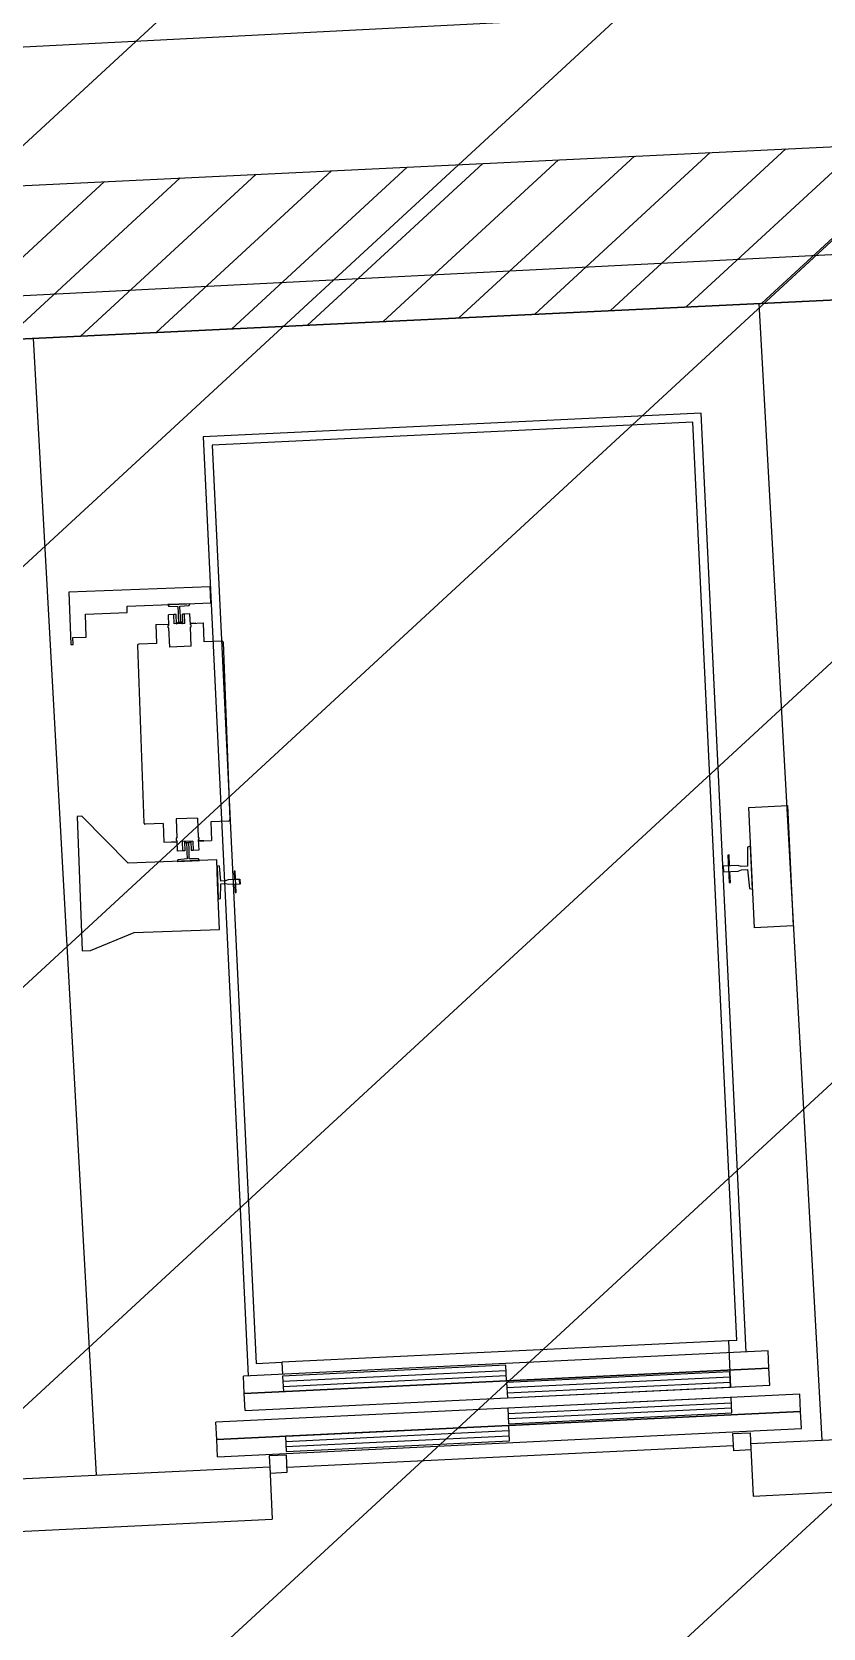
# Model space of a CAD drawing. Extents: x -678889171 to 586587, y -792238163 to 335485.
# Drawn here: x -678714387 to -678712579, y -792083014 to -792079368 of the extents above; entities that cross this region are included whole.
import ezdxf
from ezdxf.enums import TextEntityAlignment as Align

# ---------------------------------------------------------------- set-up
doc = ezdxf.new("R2010")
doc.units = 0
doc.header["$MEASUREMENT"] = 0
for name, color, linetype in [('A-FLOR-PATT', 252, 'Continuous'), ('A-SITE-PATT', 252, 'Continuous'), ('A-WALL', 252, 'Continuous')]:
    doc.layers.add(name, color=color, linetype=linetype)
doc.layers.add('BASEMENT3 LAYOUT$0$HATCH3', color=252, linetype='Continuous', lineweight=15)
doc.styles.add('Ground floor Towers$0$$Bas01-Rname$0$EN-SC', font='swissc.ttf')
doc.styles.add('Ground floor Towers$0$$Bas01-Rname$0$EN-SCL', font='swisscl.ttf')
doc.styles.add('Ground floor Towers$0$04-Ground Floor$0$V2-lower ground$0$LEVEL  FOR LICENSE LOWER GR$0$$LG- LEVEL$0$AR-SR', font='sarb.shx')

# ---------------------------------------------------------------- blocks, each defined once
blk = doc.blocks.new('A$C61C61320')
at = {"layer": 'BASEMENT3 LAYOUT$0$HATCH3'}
h = blk.add_hatch(dxfattribs=at)
h.set_pattern_fill('JIS_WOOD', color=256, scale=1000, style=0)
h.set_pattern_definition([(45, (-845711.5632553247, -468029.5931597503), (-499.9999991609842, 499.9999991609843), [])])
h.paths.add_polyline_path([(11086.00013759569, -61354.85490543771), (12440.74077330553, -169431.9252005816), (-18168.17453308101, -169031.9252005816), (-24087.31416799291, -98540.68329571502), (-23668.41511030192, -60233.84526748693)])
blk = doc.blocks.new('GR')
at = {"layer": 'A-FLOR-PATT'}
for p, q in [((36059.7741112865, 103178.3410056841), (114175, 110350)), ((36003.08842770266, 103741.1044731623), (107418.7258324164, 110300.5037897862)), ((82987.55579895168, 107745.4851372499), (92127.64501083517, 108558.2984172856)), ((82987.55579895165, 107745.4851372499), (92127.64140049537, 108558.2980962239)), ((87002.94126903111, 107751.4101696697), (87388.37383256215, 108136.8427332008)), ((86485.48369883055, 107705.4160458253), (86870.89152561034, 108090.8238726051)), ((86657.96955556405, 107720.7474204401), (87043.38562792762, 108106.1634928037)), ((86830.4554122976, 107736.0787950549), (87215.8797302449, 108121.5031130022)), ((86140.51198536348, 107674.7532965956), (86525.9033209758, 108060.144632208)), ((86312.99784209701, 107690.0846712105), (86698.39742329305, 108075.4842524065)), ((85795.54027189643, 107644.090547366), (86180.91511634123, 108029.4653918108)), ((85968.02612862995, 107659.4219219808), (86353.40921865849, 108044.8050120094)), ((85278.08270169585, 107598.0964235216), (85663.43280938941, 107983.4465312151)), ((85450.56855842937, 107613.4277981364), (85835.92691170667, 107998.7861514137)), ((85623.05441516291, 107628.7591727512), (86008.42101402396, 108014.1257716122)), ((85105.5968449623, 107582.7650489067), (85490.93870707211, 107968.1069110165)), ((88945.14255071178, 107924.0423842219), (83367.1337620607, 107428.2420678191)), ((83367.13376206065, 107428.2420678192), (88945.14255071175, 107924.0423842219)), ((86996.0750387903, 107751.5917149509), (87245.56997578882, 105162.7257201559)), ((86996.07503879021, 107751.5917149509), (87245.56997578882, 105162.7257201559)), ((85342.54829790076, 107604.6182854752), (85592.04323489909, 105015.752290681)), ((85342.54829790068, 107604.6182854752), (85592.04323489904, 105015.752290681)), ((86874.44449969771, 107495.4269084387), (85739.63411898432, 107394.544112082)), ((86874.44449969768, 107495.4269084386), (85739.6341189843, 107394.5441120819)), ((86856.61816203638, 107474.1218536616), (85760.9391737614, 107376.7177744207)), ((86856.61816203635, 107474.1218536615), (85760.93917376138, 107376.7177744206)), ((87042.5714042236, 105382.3710578637), (86856.61816203638, 107474.1218536616)), ((87042.57140422358, 105382.3710578636), (86856.61816203635, 107474.1218536615)), ((87064.57220242382, 105356.7184417146), (86874.44449969771, 107495.4269084387)), ((87064.5722024238, 105356.7184417145), (86874.44449969768, 107495.4269084386)), ((85739.63411898432, 107394.544112082), (85929.76182171046, 105255.835645358)), ((85739.6341189843, 107394.5441120819), (85929.76182171045, 105255.8356453579)), ((85760.9391737614, 107376.7177744207), (85946.89241594866, 105284.9669786227)), ((85760.93917376138, 107376.7177744206), (85946.89241594863, 105284.9669786227)), ((85769.97747975252, 107053.2177211706), (85447.96085568266, 107028.2457532612)), ((85769.97747975249, 107053.2177211705), (85447.96085568263, 107028.2457532611)), ((85772.82599320225, 107016.4857868661), (85769.97747975252, 107053.2177211706)), ((85772.82599320223, 107016.485786866), (85769.97747975249, 107053.2177211705)), ((85447.96085568266, 107028.2457532612), (85457.21852439432, 106908.8669667715)), ((85447.96085568263, 107028.2457532611), (85457.2185243943, 106908.8669667714)), ((85581.81993481865, 107001.6735169274), (85699.97432349825, 107010.8362351908)), ((85581.81993481862, 107001.6735169273), (85699.97432349822, 107010.8362351907)), ((85582.95934019852, 106986.9807432056), (85581.81993481865, 107001.6735169274)), ((85582.95934019849, 106986.9807432056), (85581.81993481862, 107001.6735169273)), ((85725.07447860633, 107012.7827193814), (85674.87416839015, 107008.8897510001)), ((85725.0744786063, 107012.7827193813), (85674.87416839012, 107008.889751)), ((85674.87416839015, 107008.8897510001), (85676.68951699778, 107005.33524563)), ((85674.87416839012, 107008.889751), (85676.68951699775, 107005.33524563)), ((85676.68951699778, 107005.33524563), (85698.07024820353, 107005.6075621333)), ((85676.68951699775, 107005.33524563), (85698.07024820351, 107005.6075621332)), ((85698.07024820353, 107005.6075621333), (85699.22626991192, 106990.7005187947)), ((85698.07024820351, 107005.6075621332), (85699.22626991189, 106990.7005187946)), ((85699.97432349825, 107010.8362351908), (85772.82599320225, 107016.4857868661)), ((85699.97432349822, 107010.8362351907), (85772.82599320223, 107016.485786866)), ((85702.6617399916, 107005.9636263145), (85723.82883268862, 107008.9908378906)), ((85702.66173999157, 107005.9636263144), (85723.8288326886, 107008.9908378905)), ((85703.81776169997, 106991.0565829759), (85702.6617399916, 107005.9636263145)), ((85703.81776169996, 106991.0565829758), (85702.66173999157, 107005.9636263144)), ((85723.82883268862, 107008.9908378906), (85725.07447860633, 107012.7827193814)), ((85723.8288326886, 107008.9908378905), (85725.0744786063, 107012.7827193813)), ((85487.45631100668, 106979.5746082363), (85582.95934019852, 106986.9807432056)), ((85487.45631100667, 106979.5746082362), (85582.95934019849, 106986.9807432056)), ((85491.53918028467, 106926.9255023998), (85487.45631100668, 106979.5746082363)), ((85491.53918028464, 106926.9255023997), (85487.45631100667, 106979.5746082362)), ((85648.95431231035, 106961.9204201698), (85678.95205865905, 106964.2467061538)), ((85648.95431231032, 106961.9204201697), (85678.95205865902, 106964.2467061537)), ((85648.95431231035, 106961.9204201698), (85652.2775780017, 106919.0664968145)), ((85648.95431231032, 106961.9204201697), (85652.27757800167, 106919.0664968144)), ((85666.70808055758, 106963.2972016705), (85678.95205865905, 106964.2467061538)), ((85666.70808055755, 106963.2972016705), (85678.95205865902, 106964.2467061537)), ((85694.44149020033, 106986.880534327), (85677.2999208582, 106985.5512280504)), ((85694.4414902003, 106986.8805343269), (85677.29992085818, 106985.5512280503)), ((85679.19892982472, 106961.0632718473), (85677.2999208582, 106985.5512280504)), ((85679.19892982469, 106961.0632718473), (85677.29992085818, 106985.5512280503)), ((85679.19892982472, 106961.0632718473), (85677.66843256199, 106960.944583787)), ((85679.19892982469, 106961.0632718473), (85677.66843256196, 106960.9445837869)), ((85678.04823435533, 106956.0469925464), (85677.66843256199, 106960.944583787)), ((85678.0482343553, 106956.0469925463), (85677.66843256196, 106960.9445837869)), ((85694.44149020033, 106986.880534327), (85689.5438989597, 106986.5007325337)), ((85694.4414902003, 106986.8805343269), (85689.54389895967, 106986.5007325336)), ((85691.20553180543, 106965.073770856), (85689.5438989597, 106986.5007325337)), ((85691.2055318054, 106965.0737708559), (85689.54389895967, 106986.5007325336)), ((85715.69348800846, 106966.9727798225), (85691.20553180543, 106965.073770856)), ((85715.69348800843, 106966.9727798224), (85691.2055318054, 106965.0737708559)), ((85696.10312304599, 106965.4535726493), (85694.44149020033, 106986.880534327)), ((85696.10312304599, 106965.4535726493), (85694.44149020033, 106986.880534327)), ((85696.10312304596, 106965.4535726492), (85694.4414902003, 106986.8805343269)), ((85696.10312304596, 106965.4535726492), (85694.4414902003, 106986.8805343269)), ((85697.008558391, 106965.6906556295), (85698.8874714116, 106968.8720740647)), ((85697.00855839097, 106965.6906556294), (85698.88747141157, 106968.8720740646)), ((85698.8874714116, 106968.8720740647), (85707.51780607094, 106969.5413452266)), ((85698.88747141157, 106968.8720740646), (85707.51780607091, 106969.5413452265)), ((85707.4880310768, 106969.5390362147), (85698.91724640573, 106968.8743830764)), ((85707.48803107678, 106969.5390362147), (85698.9172464057, 106968.8743830764)), ((85699.22626991192, 106990.7005187947), (85699.2418729747, 106984.5429233258)), ((85699.22626991189, 106990.7005187946), (85699.24187297467, 106984.5429233257)), ((85699.2418729747, 106984.5429233258), (85700.44774366844, 106968.9930711369)), ((85699.24187297467, 106984.5429233257), (85700.44774366841, 106968.9930711368)), ((85700.44774366844, 106968.9930711369), (85705.95753381416, 106969.4203481543)), ((85700.44774366841, 106968.9930711368), (85705.95753381413, 106969.4203481542)), ((85704.75166312036, 106984.9702003433), (85703.81776169997, 106991.0565829759)), ((85704.75166312035, 106984.9702003432), (85703.81776169996, 106991.0565829758)), ((85705.95753381416, 106969.4203481543), (85704.75166312036, 106984.9702003433)), ((85705.95753381413, 106969.4203481542), (85704.75166312035, 106984.9702003432)), ((85709.86473539758, 106966.6876353369), (85707.51780607094, 106969.5413452266)), ((85709.86473539755, 106966.6876353368), (85707.51780607091, 106969.5413452265)), ((85726.27583326424, 106989.3492459834), (85709.13426392218, 106988.0199397068)), ((85726.27583326421, 106989.3492459833), (85709.13426392215, 106988.0199397067)), ((85714.03185516276, 106988.3997415001), (85709.13426392218, 106988.0199397068)), ((85714.03185516273, 106988.3997415), (85709.13426392215, 106988.0199397067)), ((85710.7958967678, 106966.5929780292), (85709.13426392218, 106988.0199397068)), ((85710.7958967678, 106966.5929780292), (85709.13426392218, 106988.0199397068)), ((85710.79589676777, 106966.5929780291), (85709.13426392215, 106988.0199397067)), ((85710.79589676777, 106966.5929780291), (85709.13426392215, 106988.0199397067)), ((85715.69348800846, 106966.9727798225), (85714.03185516276, 106988.3997415001)), ((85715.69348800843, 106966.9727798224), (85714.03185516273, 106988.3997415)), ((85728.17484223076, 106964.8612897803), (85726.27583326424, 106989.3492459834)), ((85728.17484223073, 106964.8612897802), (85726.27583326421, 106989.3492459833)), ((85727.9279710651, 106968.0447240868), (85757.92571741385, 106970.3710100707)), ((85727.92797106507, 106968.0447240867), (85757.92571741383, 106970.3710100706)), ((85740.17194916664, 106968.99422857), (85727.9279710651, 106968.0447240868)), ((85727.9279710651, 106968.0447240868), (85740.17194916664, 106968.99422857)), ((85740.17194916662, 106968.9942285699), (85727.92797106507, 106968.0447240867)), ((85727.92797106507, 106968.0447240867), (85740.17194916662, 106968.9942285699)), ((85728.17484223076, 106964.8612897803), (85729.70533949346, 106964.9799778408)), ((85728.17484223073, 106964.8612897802), (85729.70533949343, 106964.9799778407)), ((85728.55464402407, 106959.9636985398), (85730.08514128678, 106960.0823866002)), ((85728.55464402404, 106959.9636985397), (85730.08514128675, 106960.0823866001)), ((85730.08514128678, 106960.0823866002), (85729.70533949346, 106964.9799778408)), ((85730.08514128675, 106960.0823866001), (85729.70533949343, 106964.9799778407)), ((85761.24898310521, 106927.5170867154), (85757.92571741385, 106970.3710100707)), ((85761.2489831052, 106927.5170867153), (85757.92571741383, 106970.3710100706)), ((85460.9292350309, 106924.5517411917), (85491.53918028467, 106926.9255023998)), ((85460.92923503087, 106924.5517411916), (85491.53918028464, 106926.9255023997)), ((85462.11611563494, 106909.2467685648), (85460.9292350309, 106924.5517411917)), ((85462.11611563491, 106909.2467685647), (85460.92923503087, 106924.5517411916)), ((85679.578731618, 106956.1656806067), (85678.04823435533, 106956.0469925464)), ((85679.57873161798, 106956.1656806066), (85678.0482343553, 106956.0469925463)), ((85682.99694775768, 106912.0873594413), (85679.578731618, 106956.1656806067)), ((85682.99694775765, 106912.0873594412), (85679.57873161798, 106956.1656806066)), ((85731.97286016375, 106915.8853773743), (85728.55464402407, 106959.9636985398)), ((85731.97286016372, 106915.8853773742), (85728.55464402404, 106959.9636985397)), ((85801.65411084017, 106930.6504515101), (85761.24898310521, 106927.5170867154)), ((85801.65411084014, 106930.6504515101), (85761.2489831052, 106927.5170867153)), ((85804.95248148638, 106927.8268331055), (85836.28612943356, 106523.7755557555)), ((85804.95248148635, 106927.8268331055), (85836.28612943353, 106523.7755557554)), ((85457.21852439432, 106908.8669667715), (85462.11611563494, 106909.2467685648)), ((85457.2185243943, 106908.8669667714), (85462.11611563491, 106909.2467685647)), ((85609.0488318622, 106912.6347613735), (85640.3824798093, 106508.5834840235)), ((85609.04883186216, 106912.6347613734), (85640.38247980927, 106508.5834840235)), ((85652.2775780017, 106919.0664968145), (85611.87245026672, 106915.9331320198)), ((85652.27757800167, 106919.0664968144), (85611.87245026669, 106915.9331320197)), ((85731.97286016375, 106915.8853773743), (85682.99694775768, 106912.0873594413)), ((85731.97286016372, 106915.8853773742), (85682.99694775765, 106912.0873594412)), ((87019.95006435447, 106599.5760014883), (87108.38701126521, 106607.4379021698)), ((87019.95006435445, 106599.5760014882), (87108.3870112652, 106607.4379021697)), ((87044.30108416472, 106325.6562544194), (87019.95006435447, 106599.5760014883)), ((87044.30108416469, 106325.6562544194), (87019.95006435445, 106599.5760014882)), ((87108.38701126521, 106607.4379021698), (87132.73803107547, 106333.5181551011)), ((87108.3870112652, 106607.4379021697), (87132.73803107544, 106333.518155101)), ((85762.33801353798, 106524.3229576878), (85713.36210113193, 106520.5249397549)), ((85762.33801353796, 106524.3229576878), (85713.3621011319, 106520.5249397548)), ((85762.33801353798, 106524.3229576878), (85765.75622967767, 106480.2446365224)), ((85762.33801353796, 106524.3229576878), (85765.75622967765, 106480.2446365223)), ((85498.01004924452, 106517.8667463338), (85487.60266785826, 106517.0596675229)), ((85498.0100492445, 106517.8667463337), (85487.60266785823, 106517.0596675229)), ((85487.60266785826, 106517.0596675229), (85511.34027993941, 106210.9602149851)), ((85487.60266785823, 106517.0596675229), (85511.34027993938, 106210.960214985)), ((85608.22808306046, 106414.939631726), (85498.01004924452, 106517.8667463338)), ((85608.22808306043, 106414.9396317259), (85498.0100492445, 106517.8667463337)), ((85684.0859781905, 106508.8932304138), (85643.68085045548, 106505.759865619)), ((85684.08597819047, 106508.8932304137), (85643.68085045545, 106505.7598656189)), ((85684.0859781905, 106508.8932304138), (85687.40924388183, 106466.0393070585)), ((85684.08597819047, 106508.8932304137), (85687.4092438818, 106466.0393070584)), ((85713.36210113193, 106520.5249397549), (85716.78031727162, 106476.4466185894)), ((85713.3621011319, 106520.5249397548), (85716.7803172716, 106476.4466185893)), ((85833.46251102896, 106520.4771851094), (85793.05738329398, 106517.3438203146)), ((85833.46251102895, 106520.4771851093), (85793.05738329396, 106517.3438203145)), ((85793.05738329398, 106517.3438203146), (85796.38064898536, 106474.4898969593)), ((85793.05738329396, 106517.3438203145), (85796.38064898533, 106474.4898969593)), ((86979.6457321702, 106489.5032711675), (86976.90653469956, 106489.2597609694)), ((86979.64573217017, 106489.5032711675), (86976.90653469953, 106489.2597609693)), ((86976.90653469956, 106489.2597609694), (86982.47248208475, 106426.649533068)), ((86976.90653469953, 106489.2597609693), (86982.47248208472, 106426.6495330679)), ((86981.76774961084, 106465.6331217801), (86979.6457321702, 106489.5032711675)), ((86981.76774961081, 106465.63312178), (86979.64573217017, 106489.5032711675)), ((87027.7771778649, 106511.5303685018), (87020.90746308175, 106508.9476297991)), ((87027.77717786487, 106511.5303685017), (87020.90746308173, 106508.947629799)), ((87020.90746308175, 106508.9476297991), (87022.38616836279, 106465.6943750899)), ((87020.90746308173, 106508.947629799), (87022.38616836276, 106465.6943750898)), ((87036.47397065423, 106413.7018874058), (87027.7771778649, 106511.5303685018)), ((87036.47397065422, 106413.7018874058), (87027.77717786487, 106511.5303685017)), ((85687.40924388183, 106466.0393070585), (85717.40699023058, 106468.3655930424)), ((85687.4092438818, 106466.0393070584), (85717.40699023055, 106468.3655930423)), ((85705.16301212907, 106467.4160885591), (85717.40699023058, 106468.3655930424)), ((85705.16301212904, 106467.4160885591), (85717.40699023055, 106468.3655930423)), ((85716.78031727162, 106476.4466185894), (85715.24982000892, 106476.3279305289)), ((85716.7803172716, 106476.4466185893), (85715.24982000889, 106476.3279305289)), ((85715.24982000892, 106476.3279305289), (85715.6296218022, 106471.4303392884)), ((85715.24982000889, 106476.3279305289), (85715.62962180219, 106471.4303392883)), ((85717.16011906491, 106471.5490273488), (85715.6296218022, 106471.4303392884)), ((85717.1601190649, 106471.5490273487), (85715.62962180219, 106471.4303392883)), ((85717.16011906491, 106471.5490273488), (85719.05912803143, 106447.0610711457)), ((85717.1601190649, 106471.5490273487), (85719.0591280314, 106447.0610711456)), ((85754.12942949026, 106471.3365462731), (85729.64147328727, 106469.4375373067)), ((85754.12942949023, 106471.336546273), (85729.64147328724, 106469.4375373066)), ((85729.64147328727, 106469.4375373067), (85731.30310613295, 106448.010575629)), ((85729.64147328724, 106469.4375373066), (85731.30310613292, 106448.0105756289)), ((85734.53906452787, 106469.8173391), (85736.20069737353, 106448.3903774223)), ((85734.53906452787, 106469.8173391), (85736.20069737353, 106448.3903774223)), ((85734.53906452784, 106469.8173390999), (85736.2006973735, 106448.3903774222)), ((85734.53906452784, 106469.8173390999), (85736.2006973735, 106448.3903774222)), ((85735.47022589811, 106469.7226817923), (85737.8171552247, 106466.8689719025)), ((85735.4702258981, 106469.7226817922), (85737.81715522468, 106466.8689719024)), ((85737.8171552247, 106466.8689719025), (85746.44748988411, 106467.5382430645)), ((85737.81715522468, 106466.8689719024), (85746.44748988409, 106467.5382430644)), ((85746.41771488993, 106467.5359340526), (85737.84693021886, 106466.8712809144)), ((85746.4177148899, 106467.5359340525), (85737.84693021883, 106466.8712809143)), ((85744.88721762723, 106467.4172459922), (85739.3774274816, 106466.9899689748)), ((85744.8872176272, 106467.4172459922), (85739.37742748157, 106466.9899689747)), ((85739.3774274816, 106466.9899689748), (85740.58329817528, 106451.4401167858)), ((85739.37742748157, 106466.9899689747), (85740.58329817525, 106451.4401167858)), ((85740.58329817528, 106451.4401167858), (85741.51719959574, 106445.3537341532)), ((85740.58329817525, 106451.4401167858), (85741.5171995957, 106445.3537341531)), ((85746.09308832097, 106451.8673938033), (85744.88721762723, 106467.4172459922)), ((85746.09308832094, 106451.8673938033), (85744.8872176272, 106467.4172459922)), ((85746.10869138378, 106445.7097983345), (85746.09308832097, 106451.8673938033)), ((85746.10869138375, 106445.7097983344), (85746.09308832094, 106451.8673938033)), ((85748.3264029047, 106470.7196614997), (85746.44748988411, 106467.5382430645)), ((85748.32640290468, 106470.7196614997), (85746.44748988409, 106467.5382430644)), ((85749.23183824967, 106470.9567444799), (85750.89347109535, 106449.5297828022)), ((85749.23183824967, 106470.9567444799), (85750.89347109535, 106449.5297828022)), ((85749.23183824965, 106470.9567444798), (85750.89347109532, 106449.5297828021)), ((85749.23183824965, 106470.9567444798), (85750.89347109532, 106449.5297828021)), ((85768.03504043748, 106450.8590890787), (85750.89347109535, 106449.5297828022)), ((85768.03504043745, 106450.8590890786), (85750.89347109532, 106449.5297828021)), ((85755.79106233593, 106449.9095845955), (85750.89347109535, 106449.5297828022)), ((85755.7910623359, 106449.9095845954), (85750.89347109532, 106449.5297828021)), ((85754.12942949026, 106471.3365462731), (85755.79106233593, 106449.9095845955)), ((85754.12942949023, 106471.336546273), (85755.7910623359, 106449.9095845954)), ((85765.75622967767, 106480.2446365224), (85767.28672694037, 106480.3633245828)), ((85765.75622967765, 106480.2446365223), (85767.28672694035, 106480.3633245827)), ((85766.13603147096, 106475.3470452818), (85767.66652873365, 106475.4657333422)), ((85766.13603147095, 106475.3470452817), (85767.66652873364, 106475.4657333421)), ((85766.13603147096, 106475.3470452818), (85768.03504043748, 106450.8590890787)), ((85766.13603147095, 106475.3470452817), (85768.03504043745, 106450.8590890786)), ((85766.38290263663, 106472.1636109754), (85796.38064898536, 106474.4898969593)), ((85766.3829026366, 106472.1636109753), (85796.38064898533, 106474.4898969593)), ((85778.62688073816, 106473.1131154586), (85766.38290263663, 106472.1636109754)), ((85766.38290263663, 106472.1636109754), (85778.62688073816, 106473.1131154586)), ((85778.62688073813, 106473.1131154585), (85766.3829026366, 106472.1636109753)), ((85766.3829026366, 106472.1636109753), (85778.62688073813, 106473.1131154585)), ((85767.28672694037, 106480.3633245828), (85767.66652873365, 106475.4657333422)), ((85767.28672694035, 106480.3633245827), (85767.66652873364, 106475.4657333421)), ((86966.11519263547, 106464.2416349338), (86981.76774961084, 106465.6331217801)), ((86966.11519263544, 106464.2416349337), (86981.76774961081, 106465.63312178)), ((86967.43710513946, 106449.3717058073), (86966.11519263547, 106464.2416349338)), ((86967.43710513943, 106449.3717058072), (86966.11519263544, 106464.2416349337)), ((87000.26386557036, 106466.0941770514), (86967.39349592208, 106463.1720546742)), ((87000.26386557035, 106466.0941770513), (86967.39349592205, 106463.1720546741)), ((86967.39349592208, 106463.1720546742), (86968.50668539914, 106450.6500090938)), ((86967.39349592205, 106463.1720546741), (86968.50668539912, 106450.6500090938)), ((86983.08966211483, 106450.7631926536), (86967.43710513946, 106449.3717058073)), ((86983.08966211481, 106450.7631926535), (86967.43710513943, 106449.3717058072)), ((86968.50668539914, 106450.6500090938), (87001.3770550474, 106453.5721314711)), ((86968.50668539912, 106450.6500090938), (87001.37705504737, 106453.572131471)), ((86985.21167955543, 106426.8930432661), (86983.08966211483, 106450.7631926536)), ((86985.2116795554, 106426.893043266), (86983.08966211481, 106450.7631926535)), ((87008.29886708496, 106464.4420369282), (87000.26386557036, 106466.0941770514)), ((87008.29886708493, 106464.4420369281), (87000.26386557035, 106466.0941770513)), ((87001.3770550474, 106453.5721314711), (87008.99461050812, 106456.6157584406)), ((87001.37705504737, 106453.572131471), (87008.99461050809, 106456.6157584405)), ((87022.38616836279, 106465.6943750899), (87008.29886708496, 106464.4420369282)), ((87022.38616836276, 106465.6943750898), (87008.29886708493, 106464.4420369281)), ((87008.99461050812, 106456.6157584406), (87023.08191178595, 106457.8680966022)), ((87008.99461050809, 106456.6157584405), (87023.08191178592, 106457.8680966021)), ((87023.08191178595, 106457.8680966022), (87029.25638415957, 106415.0322879469)), ((87023.08191178592, 106457.8680966021), (87029.25638415954, 106415.0322879468)), ((85810.25372173548, 106430.6064556996), (85608.22808306046, 106414.939631726)), ((85810.25372173545, 106430.6064556995), (85608.22808306043, 106414.9396317259)), ((85736.20069737353, 106448.3903774223), (85719.05912803143, 106447.0610711457)), ((85736.2006973735, 106448.3903774222), (85719.0591280314, 106447.0610711456)), ((85720.26048268935, 106423.6275977477), (85770.46079290552, 106427.520566129)), ((85720.26048268932, 106423.6275977476), (85770.46079290549, 106427.5205661289)), ((85721.50612860706, 106427.4194792386), (85720.26048268935, 106423.6275977477)), ((85721.50612860704, 106427.4194792385), (85720.26048268932, 106423.6275977476)), ((85742.67322130408, 106430.4466908146), (85721.50612860706, 106427.4194792386)), ((85742.67322130405, 106430.4466908145), (85721.50612860704, 106427.4194792385)), ((85736.20069737353, 106448.3903774223), (85731.30310613295, 106448.010575629)), ((85736.2006973735, 106448.3903774222), (85731.30310613292, 106448.0105756289)), ((85741.51719959574, 106445.3537341532), (85742.67322130408, 106430.4466908146)), ((85741.5171995957, 106445.3537341531), (85742.67322130405, 106430.4466908145)), ((85747.26471309213, 106430.8027549958), (85746.10869138378, 106445.7097983345)), ((85747.2647130921, 106430.8027549958), (85746.10869138375, 106445.7097983344)), ((85768.64544429787, 106431.0750714991), (85747.26471309213, 106430.8027549958)), ((85768.64544429784, 106431.075071499), (85747.2647130921, 106430.8027549958)), ((85770.46079290552, 106427.520566129), (85768.64544429787, 106431.0750714991)), ((85770.46079290549, 106427.5205661289), (85768.64544429784, 106431.075071499)), ((85814.24164056512, 106379.1817476732), (85810.25372173548, 106430.6064556996)), ((85814.2416405651, 106379.1817476731), (85810.25372173545, 106430.6064556995)), ((85816.90291726106, 106416.3409589952), (85811.27443905496, 106417.4441792404)), ((85811.27443905496, 106417.4441792404), (85817.20884207527, 106340.919316106)), ((85816.90291726103, 106416.3409589951), (85811.27443905493, 106417.4441792403)), ((85811.27443905493, 106417.4441792403), (85817.20884207524, 106340.9193161059)), ((85821.35065130523, 106382.8124448885), (85816.90291726106, 106416.3409589952)), ((85821.3506513052, 106382.8124448884), (85816.90291726103, 106416.3409589951)), ((86982.47248208475, 106426.649533068), (86985.21167955543, 106426.8930432661)), ((86982.47248208472, 106426.6495330679), (86985.2116795554, 106426.893043266)), ((87029.25638415957, 106415.0322879469), (87036.47397065423, 106413.7018874058)), ((87029.25638415954, 106415.0322879468), (87036.47397065422, 106413.7018874058)), ((85822.54980479351, 106272.0469392849), (85814.24164056512, 106379.1817476732)), ((85822.54980479348, 106272.0469392848), (85814.2416405651, 106379.1817476731)), ((85832.3702315966, 106383.6669989235), (85821.35065130523, 106382.8124448885)), ((85832.37023159656, 106383.6669989234), (85821.3506513052, 106382.8124448884)), ((85821.82540354684, 106376.6904558378), (85832.84498383822, 106377.5450098727)), ((85821.82540354683, 106376.6904558377), (85832.8449838382, 106377.5450098726)), ((85838.34979497487, 106385.9783478803), (85832.3702315966, 106383.6669989235)), ((85838.34979497484, 106385.9783478802), (85832.37023159656, 106383.6669989234)), ((85832.84498383822, 106377.5450098727), (85839.10939856143, 106376.1831653991)), ((85832.8449838382, 106377.5450098726), (85839.1093985614, 106376.183165399)), ((85864.06214898804, 106387.9723072951), (85838.34979497487, 106385.9783478803)), ((85864.06214898801, 106387.972307295), (85838.34979497484, 106385.9783478802)), ((85839.10939856143, 106376.1831653991), (85864.82175257463, 106378.1771248139)), ((85839.1093985614, 106376.183165399), (85864.8217525746, 106378.1771248138)), ((85853.35995823868, 106406.8505438951), (85851.21726207092, 106406.6843806105)), ((85853.35995823865, 106406.8505438951), (85851.21726207089, 106406.6843806105)), ((85851.21726207092, 106406.6843806105), (85852.66525640788, 106388.0123140058)), ((85851.21726207089, 106406.6843806105), (85852.66525640785, 106388.0123140057)), ((85852.66525640788, 106388.0123140058), (85864.90923450941, 106388.961818489)), ((85852.66525640785, 106388.0123140057), (85864.90923450938, 106388.9618184889)), ((85857.15797617166, 106357.8746314891), (85853.35995823868, 106406.8505438951)), ((85857.15797617164, 106357.874631489), (85853.35995823865, 106406.8505438951)), ((85865.81126376847, 106377.3300392925), (85853.56728566696, 106376.3805348093)), ((85865.81126376844, 106377.3300392924), (85853.56728566693, 106376.3805348092)), ((85864.82175257463, 106378.1771248139), (85864.06214898804, 106387.9723072951)), ((85864.8217525746, 106378.1771248138), (85864.06214898801, 106387.972307295)), ((85864.90923450941, 106388.961818489), (85865.81126376847, 106377.3300392925)), ((85864.90923450938, 106388.9618184889), (85865.81126376844, 106377.3300392924)), ((85817.20884207527, 106340.919316106), (85822.59994416052, 106342.8770903861)), ((85817.20884207524, 106340.9193161059), (85822.59994416051, 106342.877090386)), ((85822.59994416052, 106342.8770903861), (85821.82540354684, 106376.6904558378)), ((85822.59994416051, 106342.877090386), (85821.82540354683, 106376.6904558377)), ((85853.56728566696, 106376.3805348093), (85855.01528000392, 106357.7084682044)), ((85853.56728566693, 106376.3805348092), (85855.01528000389, 106357.7084682043)), ((85855.01528000392, 106357.7084682044), (85857.15797617166, 106357.8746314891)), ((85855.01528000389, 106357.7084682043), (85857.15797617164, 106357.874631489)), ((87132.73803107547, 106333.5181551011), (87044.30108416472, 106325.6562544194)), ((87132.73803107544, 106333.518155101), (87044.30108416469, 106325.6562544194)), ((85628.48275188451, 106256.9972932255), (85822.54980479351, 106272.0469392849)), ((85628.48275188448, 106256.9972932254), (85822.54980479348, 106272.0469392848)), ((85530.31844599676, 106212.4319469341), (85628.48275188451, 106256.9972932255)), ((85530.31844599673, 106212.431946934), (85628.48275188448, 106256.9972932254)), ((85511.34027993941, 106210.9602149851), (85530.31844599676, 106212.4319469341)), ((85511.34027993938, 106210.960214985), (85530.31844599673, 106212.431946934)), ((87114.66038474784, 105361.171199623), (85918.80503183059, 105254.8616045658)), ((87114.66038474781, 105361.1711996229), (85918.80503183056, 105254.8616045657)), ((87023.0057080073, 105380.631699306), (86005.58950460906, 105290.1850542966)), ((87023.00570800727, 105380.6316993059), (86005.58950460903, 105290.1850542965)), ((87042.5714042236, 105382.3710578637), (87023.0057080073, 105380.631699306)), ((87042.57140422358, 105382.3710578636), (87023.00570800727, 105380.6316993059)), ((87023.0057080073, 105380.631699306), (87032.3982442198, 105274.9769397224)), ((87023.00570800727, 105380.6316993059), (87032.39824421977, 105274.9769397223)), ((87118.13910186358, 105322.0398071846), (87114.66038474784, 105361.171199623)), ((87118.13910186356, 105322.0398071845), (87114.66038474781, 105361.1711996229)), ((85922.28374894636, 105215.7302121274), (87118.13910186358, 105322.0398071846)), ((87118.13910186358, 105322.0398071846), (85922.28374894636, 105215.7302121274)), ((85922.28374894633, 105215.7302121273), (87118.13910186356, 105322.0398071845)), ((87118.13910186356, 105322.0398071845), (85922.28374894633, 105215.7302121273)), ((87121.61781897931, 105282.9084147462), (87118.13910186358, 105322.0398071846)), ((87121.61781897928, 105282.9084147461), (87118.13910186356, 105322.0398071845)), ((85946.89241594866, 105284.9669786227), (86005.58950460906, 105290.1850542966)), ((85946.89241594863, 105284.9669786227), (86005.58950460903, 105290.1850542965)), ((86005.58950460906, 105290.1850542966), (86008.02460659013, 105262.7930795897)), ((86005.58950460903, 105290.1850542965), (86008.0246065901, 105262.7930795896)), ((86517.08058000078, 105304.1032628506), (86008.37247830167, 105258.8799403459)), ((86517.08058000075, 105304.1032628505), (86008.37247830165, 105258.8799403458)), ((86009.41609343642, 105247.1405226144), (86518.12419513548, 105292.3638451191)), ((86009.4160934364, 105247.1405226143), (86518.12419513545, 105292.363845119)), ((86520.21142540497, 105268.8850096561), (86517.08058000078, 105304.1032628506)), ((86520.21142540494, 105268.885009656), (86517.08058000075, 105304.1032628505)), ((87029.26739881562, 105310.1951929169), (86520.55929711652, 105264.9718704122)), ((87029.26739881559, 105310.1951929168), (86520.5592971165, 105264.9718704121)), ((86521.60291225124, 105253.2324526807), (87030.31101395034, 105298.4557751854)), ((86521.60291225123, 105253.2324526806), (87030.31101395031, 105298.4557751853)), ((86522.64652738596, 105241.4930349492), (87031.3546290851, 105286.7163574539)), ((86522.64652738595, 105241.4930349491), (87031.35462908506, 105286.7163574538)), ((87032.3982442198, 105274.9769397224), (87029.26739881562, 105310.1951929169)), ((87032.39824421977, 105274.9769397223), (87029.26739881559, 105310.1951929168)), ((87191.0110442428, 105265.4129727223), (85860.54370133755, 105147.1365907869)), ((87191.01104424277, 105265.4129727222), (85860.54370133752, 105147.1365907868)), ((85922.28374894636, 105215.7302121272), (85918.80503183058, 105254.8616045656)), ((85922.28374894633, 105215.7302121271), (85918.80503183056, 105254.8616045655)), ((85925.76246606211, 105176.598819689), (87121.61781897931, 105282.9084147462)), ((85925.7624660621, 105176.5988196889), (87121.61781897928, 105282.9084147461)), ((86008.37247830167, 105258.8799403459), (86011.50332370584, 105223.6616871513)), ((86008.37247830165, 105258.8799403458), (86011.50332370582, 105223.6616871512)), ((86010.45970857113, 105235.4011048828), (86519.16781027024, 105280.6244273875)), ((86010.4597085711, 105235.4011048827), (86519.16781027021, 105280.6244273875)), ((86011.50332370584, 105223.6616871513), (86520.21142540497, 105268.8850096561)), ((86011.50332370582, 105223.6616871512), (86520.21142540494, 105268.885009656)), ((86520.55929711652, 105264.9718704122), (86523.69014252072, 105229.7536172176)), ((86520.5592971165, 105264.9718704121), (86523.6901425207, 105229.7536172176)), ((86523.69014252072, 105229.7536172176), (87032.3982442198, 105274.9769397224)), ((86523.6901425207, 105229.7536172176), (87032.39824421977, 105274.9769397223)), ((87034.48547448924, 105251.4981042593), (86525.77737279014, 105206.2747817546)), ((87034.4854744892, 105251.4981042592), (86525.77737279011, 105206.2747817545)), ((87037.61631989341, 105216.2798510648), (87034.48547448924, 105251.4981042593)), ((87037.61631989338, 105216.2798510647), (87034.4854744892, 105251.4981042592)), ((87194.48976135859, 105226.2815802839), (87191.0110442428, 105265.4129727223)), ((87194.48976135856, 105226.2815802838), (87191.01104424277, 105265.4129727222)), ((87194.48976135859, 105226.2815802839), (85864.02241845326, 105108.0051983485)), ((85864.02241845326, 105108.0051983485), (87194.48976135859, 105226.2815802839)), ((87194.48976135856, 105226.2815802838), (85864.02241845323, 105108.0051983485)), ((85864.02241845323, 105108.0051983485), (87194.48976135856, 105226.2815802838)), ((85925.76246606215, 105176.5988196888), (85922.28374894636, 105215.7302121272)), ((85925.76246606212, 105176.5988196887), (85922.28374894633, 105215.7302121271)), ((86526.82098792486, 105194.5353640231), (87035.52908962396, 105239.7586865278)), ((86526.82098792485, 105194.535364023), (87035.52908962393, 105239.7586865277)), ((86527.8646030596, 105182.7959462916), (87036.5727047587, 105228.0192687963)), ((86527.86460305957, 105182.7959462915), (87036.57270475867, 105228.0192687962)), ((86528.90821819434, 105171.0565285601), (87037.61631989341, 105216.2798510648)), ((86528.90821819432, 105171.05652856), (87037.61631989338, 105216.2798510647)), ((87197.9684784743, 105187.1501878455), (87194.48976135859, 105226.2815802839)), ((87197.96847847429, 105187.1501878454), (87194.48976135856, 105226.2815802838)), ((85867.50113556901, 105068.8738059101), (87197.9684784743, 105187.1501878455)), ((85867.501135569, 105068.87380591), (87197.96847847429, 105187.1501878454)), ((86525.77737279014, 105206.2747817546), (86528.90821819434, 105171.0565285601)), ((86525.77737279011, 105206.2747817545), (86528.90821819432, 105171.05652856)), ((87083.10155198324, 105148.2847432805), (87691.11277169266, 105202.3277121119)), ((85864.02241845327, 105108.0051983483), (85860.54370133755, 105147.1365907867)), ((85864.02241845326, 105108.0051983482), (85860.54370133753, 105147.1365907866)), ((86529.25608990592, 105167.1433893162), (86020.5479882068, 105121.9200668115)), ((86529.2560899059, 105167.1433893161), (86020.54798820677, 105121.9200668114)), ((86021.59160334154, 105110.18064908), (86530.29970504063, 105155.4039715847)), ((86021.59160334151, 105110.1806490799), (86530.29970504061, 105155.4039715846)), ((86022.63521847627, 105098.4412313485), (86531.34332017534, 105143.6645538532)), ((86022.63521847624, 105098.4412313484), (86531.34332017532, 105143.6645538531)), ((86026.80967901516, 105051.4835604224), (87044.22588241332, 105141.9302054318)), ((86026.80967901513, 105051.4835604223), (87044.2258824133, 105141.9302054318)), ((86532.38693531005, 105131.9251361217), (86529.25608990592, 105167.1433893162)), ((86532.38693531003, 105131.9251361216), (86529.2560899059, 105167.1433893161)), ((87041.7907804323, 105169.3221801387), (87080.9221728707, 105172.8008972544)), ((87041.79078043227, 105169.3221801386), (87080.92217287068, 105172.8008972543)), ((87045.26949754807, 105130.1907877003), (87041.7907804323, 105169.3221801387)), ((87045.26949754804, 105130.1907877002), (87041.79078043227, 105169.3221801386)), ((87080.9221728707, 105172.8008972544), (87084.40088998646, 105133.669504816)), ((87080.92217287068, 105172.8008972543), (87084.40088998643, 105133.669504816)), ((87082.66153142857, 105153.2352010352), (87093.72584447754, 105028.7559835237)), ((85867.50113556905, 105068.8738059099), (85864.02241845327, 105108.0051983483)), ((85867.50113556902, 105068.8738059098), (85864.02241845326, 105108.0051983482)), ((86020.5479882068, 105121.9200668115), (86023.67883361099, 105086.7018136169)), ((86020.54798820677, 105121.9200668114), (86023.67883361096, 105086.7018136168)), ((86023.67883361099, 105086.7018136169), (86532.38693531005, 105131.9251361217)), ((86023.67883361096, 105086.7018136168), (86532.38693531003, 105131.9251361216)), ((87084.40088998646, 105133.669504816), (87045.26949754807, 105130.1907877003)), ((87084.40088998643, 105133.669504816), (87045.26949754804, 105130.1907877002)), ((86024.37457703413, 105078.8755351293), (85985.24318459575, 105075.3968180135)), ((86024.37457703412, 105078.8755351292), (85985.24318459572, 105075.3968180135)), ((85985.24318459575, 105075.3968180135), (85988.72190171145, 105036.2654255752)), ((85985.24318459572, 105075.3968180135), (85988.72190171143, 105036.2654255751)), ((86027.85329414987, 105039.7441426909), (86024.37457703413, 105078.8755351293)), ((86027.85329414984, 105039.7441426908), (86024.37457703412, 105078.8755351292)), ((87093.72584447754, 105028.7559835237), (87701.73706418693, 105082.7989523552)), ((85201.40827543683, 104981.0307719748), (85987.42132067235, 105050.8954013234)), ((85987.42132067235, 105050.8954013234), (85998.04561316664, 104931.3666415666)), ((85988.72190171145, 105036.2654255752), (86027.85329414987, 105039.7441426909)), ((85988.72190171143, 105036.2654255751), (86027.85329414984, 105039.7441426908)), ((85212.0325679311, 104861.502012218), (85998.04561316664, 104931.3666415666))]:
    blk.add_line(p, q, dxfattribs=at)
for centre, radius, start, end in [((687457.6315433225, 163499.1463224945), 615150.2507543761, 171.0710527946992, 188.0887984813754), ((687457.6315433222, 163499.1463224945), 607150.2507543757, 171.117562181745, 188.0887984813754), ((85697.28117464097, 106968.131627305), 2.456147866184668, 240.2054715522749, 263.6274150045859), ((85697.28117464094, 106968.1316273049), 2.456147866184668, 240.2054715522749, 263.6274150045859), ((85709.21905328993, 106969.0573941761), 2.456147866184668, 285.2412607530512, 308.6632042067545), ((85709.2190532899, 106969.057394176), 2.456147866184668, 285.2412607530512, 308.6632042067545), ((85710.2085644838, 106968.2103086547), 1.228073933092334, 281.2117298980462, 296.4586507169942), ((85710.20856448376, 106968.2103086547), 1.228073933092334, 281.2117298980462, 296.4586507169942), ((85801.89148696099, 106927.5894569848), 3.070184832730834, 4.434337880341682, 94.4343378803417), ((85801.89148696096, 106927.5894569847), 3.070184832730834, 4.434337880341682, 94.4343378803417), ((85612.10982638752, 106912.8721374944), 3.070184832730834, 94.4343378803417, 184.4343378803416), ((85612.10982638749, 106912.8721374943), 3.070184832730834, 94.4343378803417, 184.4343378803416), ((85833.22513490816, 106523.5381796347), 3.070184832730834, 274.4343378803417, 4.434337880341682), ((85833.22513490813, 106523.5381796346), 3.070184832730834, 274.4343378803417, 4.434337880341682), ((85643.44347433466, 106508.8208601444), 3.070184832730834, 184.4343378803416, 274.4343378803417), ((85643.44347433464, 106508.8208601443), 3.070184832730834, 184.4343378803416, 274.4343378803417), ((85736.11590800577, 106467.352922953), 2.456147866184668, 105.2412607530512, 128.6632042067545), ((85736.11590800574, 106467.3529229529), 2.456147866184668, 105.2412607530512, 128.6632042067545), ((85748.05378665472, 106468.2786898242), 2.456147866184668, 60.20547155227492, 83.62741500458591), ((85748.0537866547, 106468.2786898241), 2.456147866184668, 60.20547155227492, 83.62741500458591), ((85748.9008721761, 106469.268201018), 1.228073933092334, 72.41002504214511, 87.65694586152006), ((85748.90087217608, 106469.268201018), 1.228073933092334, 72.41002504214511, 87.65694586152006)]:
    blk.add_arc(centre, radius, start, end, dxfattribs=at)
at = {"layer": 'A-FLOR-PATT', "style": 'Ground floor Towers$0$04-Ground Floor$0$V2-lower ground$0$LEVEL  FOR LICENSE LOWER GR$0$$LG- LEVEL$0$AR-SR', "flags": 12}
for tag, p in [('L', (30296.07288644527, 72859.53473235783)), ('P', (30237.50458115668, 72203.99769414036))]:
    blk.add_attdef(tag, text='', height=500, dxfattribs=at).set_placement(p, align=Align.RIGHT)
at = {"layer": 'A-FLOR-PATT'}
for tag, p, height, style in [('N', (85492.25876324323, 56633.4995742733), 250, 'Ground floor Towers$0$$Bas01-Rname$0$EN-SC'), ('N', (89389.48149106537, 56633.4995742733), 250, 'Ground floor Towers$0$$Bas01-Rname$0$EN-SC'), ('N', (94597.61363499537, 56633.4995742733), 250, 'Ground floor Towers$0$$Bas01-Rname$0$EN-SC'), ('AN', (85922.66280553787, 56313.08159666645), 200, 'Ground floor Towers$0$$Bas01-Rname$0$EN-SCL'), ('AN', (89819.88553336001, 56313.08159666645), 200, 'Ground floor Towers$0$$Bas01-Rname$0$EN-SCL'), ('AN', (95028.01767729002, 56313.08159666645), 200, 'Ground floor Towers$0$$Bas01-Rname$0$EN-SCL'), ('SN', (85299.47460008037, 56025.08594095582), 200, 'Ground floor Towers$0$$Bas01-Rname$0$EN-SCL'), ('SN', (89196.69732790251, 56025.08594095582), 200, 'Ground floor Towers$0$$Bas01-Rname$0$EN-SCL'), ('SN', (94404.82947183252, 56025.08594095582), 200, 'Ground floor Towers$0$$Bas01-Rname$0$EN-SCL'), ('F', (85927.04975899268, 56008.67972904726), 200, 'Ground floor Towers$0$$Bas01-Rname$0$EN-SCL'), ('F', (89824.27248681482, 56008.67972904726), 200, 'Ground floor Towers$0$$Bas01-Rname$0$EN-SCL'), ('F', (95032.40463074483, 56008.67972904726), 200, 'Ground floor Towers$0$$Bas01-Rname$0$EN-SCL')]:
    blk.add_attdef(tag, p, '', height=height, dxfattribs=dict(at, style=style))
at = {"layer": 'A-FLOR-PATT', "style": 'Ground floor Towers$0$$Bas01-Rname$0$EN-SCL', "width": 0.8}
for p in [(85305.16036184286, 56295.1433535593), (89202.383089665, 56295.1433535593), (94410.51523359501, 56295.1433535593)]:
    blk.add_attdef('FN', p, '', height=250, dxfattribs=at)

msp = doc.modelspace()

# ---------------------------------------------------------------- block references
at = {"layer": 'A-SITE-PATT', "rotation": 357.6731745000001}
msp.add_blockref('A$C61C61320', (-678706236.4347705, -791940527.995869, -212772), dxfattribs=at)

# ---------------------------------------------------------------- next in the draw order: block references
at = {"layer": 'A-WALL', "rotation": 357.6731745000001}
msp.add_blockref('GR', (-678804025.0995113, -792184118.4910543, -212772), dxfattribs=at)

doc.saveas('drawing.dxf')
